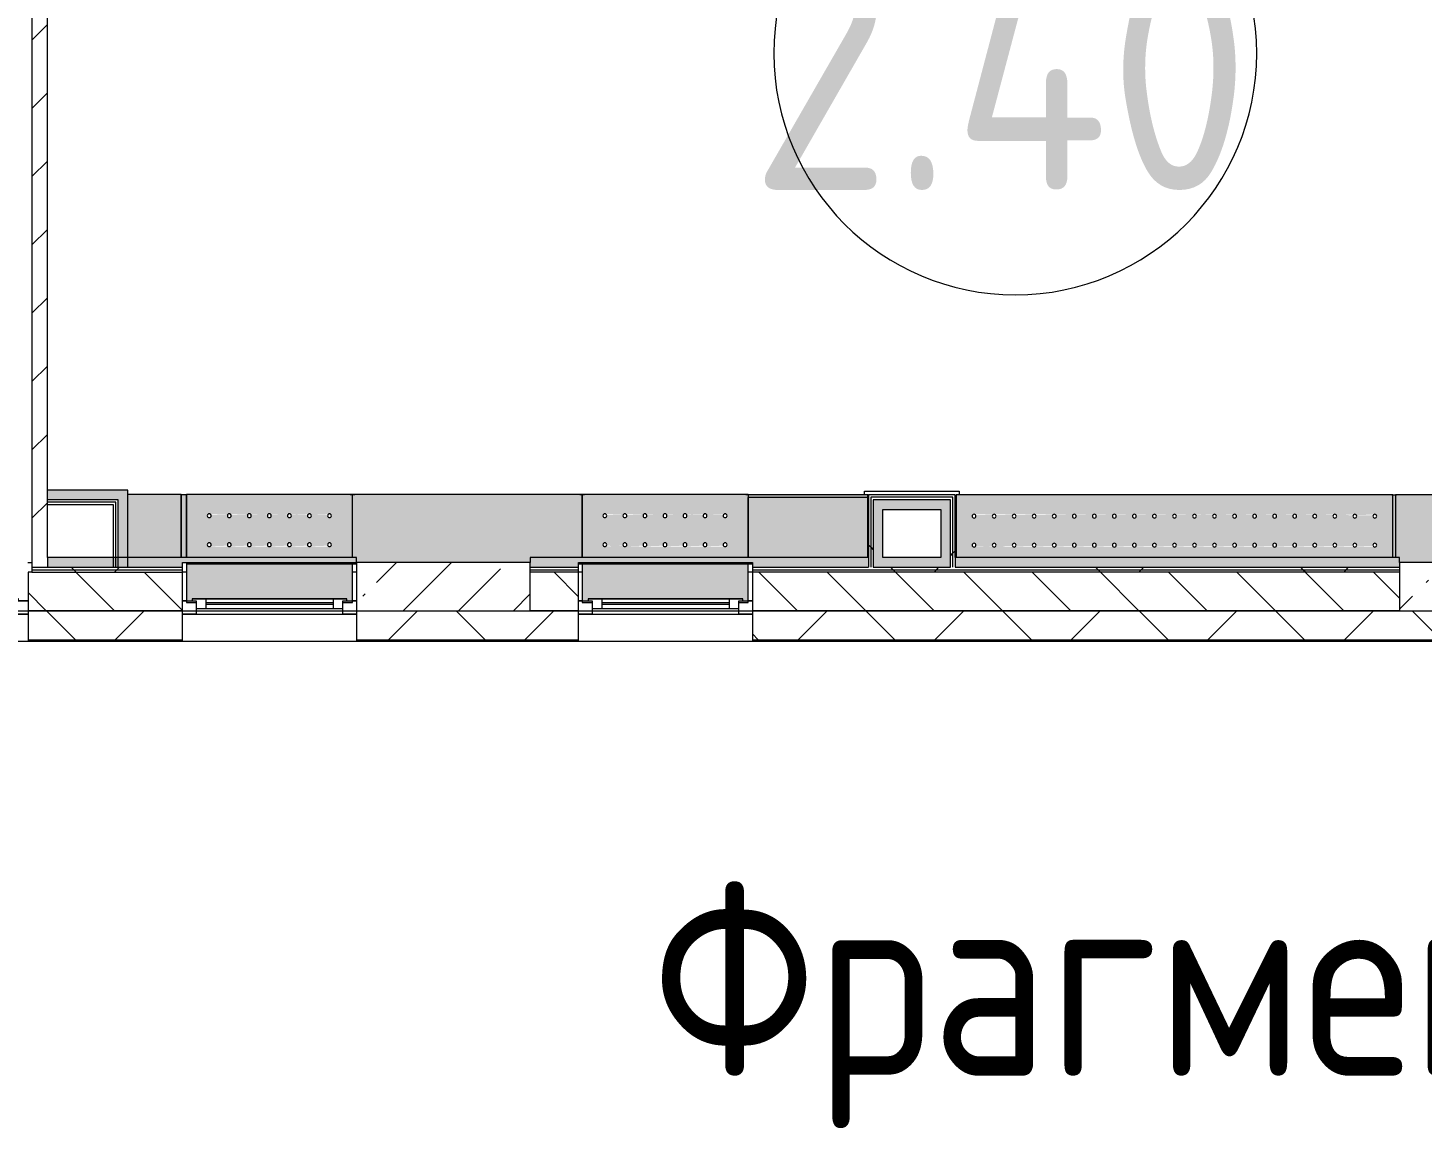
# Model space of a CAD drawing. Header units: millimetres. Extents: x 39815 to 261742, y -8553 to 29000.
# Drawn here: x 226661 to 233879, y -2778 to 2917 of the extents above; entities that cross this region are included whole.
import ezdxf

# ---------------------------------------------------------------- set-up
doc = ezdxf.new("R2010")
doc.units = ezdxf.units.MM
for name, color, linetype, lineweight in [('A-AREA-IDEN', 7, 'Continuous', 9), ('A-GLAZ-2', 7, 'Continuous', 5), ('A-WALL-2', 7, 'Continuous', 9), ('A-WALL-4', 7, 'Continuous', 5), ('I-WALL-3', 7, 'Continuous', 5), ('S-COLS', 7, 'Continuous', 5), ('Знаки', 7, 'Continuous', 5)]:
    doc.layers.add(name, color=color, linetype=linetype, lineweight=lineweight)
for name, color, linetype, lineweight, true_color in [('A-FLOR-1', 7, 'Continuous', 5, 0xaaaaaa), ('G-ANNO-TEXT-1', 7, 'Continuous', 9, 0x3c3c3c), ('I-WALL-1', 7, 'Continuous', 5, 0xe7e7e7), ('I-WALL-2', 7, 'Continuous', 9, 0xe7e7e7), ('Знаки-2', 7, 'Continuous', 5, 0xd7cfbf)]:
    doc.layers.add(name, color=color, linetype=linetype, lineweight=lineweight, true_color=true_color)
doc.styles.add('GOST Common_3', font='GOST_Common.ttf', dxfattribs={"width": 0.9, "height": 1250})
doc.styles.add('GOST Common_4', font='GOST_Common.ttf', dxfattribs={"width": 0.9, "height": 1000})
pattern_1 = [(45, (134731.94, 0), (-530.33, 530.33), []), (135, (134731.94, 0), (-530.33, -530.33), [])]

# ---------------------------------------------------------------- blocks, each defined once
blk = doc.blocks.new('120_Окно_СКБ_1Ст - 120_Окно_СКБ_1Ст 900х2500_h_ с форточкой-V159-Общий план 2 этажа с размещением фрагментов 2_8-2_11')
at = {"layer": 'A-GLAZ-2'}
for p, q in [((-450, -127), (-450, -57)), ((-450, -57), (-380, -57)), ((450, -57), (-450, -57)), ((-380, -57), (-380, -127)), ((380, -127), (380, -57)), ((380, -57), (450, -57)), ((450, -57), (450, -127)), ((-380, -127), (-450, -127)), ((-450, -127), (-400, -127)), ((-380, -127), (-400, -127)), ((-400, -127), (-400, -137)), ((-400, -137), (400, -137)), ((400, -137), (-400, -137)), ((380, -87), (-380, -87)), ((-380, -87), (-380, -127)), ((-330, -137), (-330, -87)), ((-330, -107), (330, -107)), ((330, -117), (-330, -117)), ((330, -137), (330, -87)), ((380, -127), (380, -87)), ((450, -127), (380, -127)), ((400, -127), (380, -127)), ((400, -127), (450, -127)), ((400, -137), (400, -127))]:
    blk.add_line(p, q, dxfattribs=at)
blk = doc.blocks.new('120_Окно_СКБ_1Ст - 120_Окно_СКБ_1Ст 900х2500_h_ с форточкой-V161-Общий план 2 этажа с размещением фрагментов 2_8-2_11')
at = {"layer": 'A-GLAZ-2'}
for p, q in [((-450, -127), (-450, -57)), ((-450, -57), (-380, -57)), ((450, -57), (-450, -57)), ((-380, -57), (-380, -127)), ((380, -127), (380, -57)), ((380, -57), (450, -57)), ((450, -57), (450, -127)), ((-380, -127), (-450, -127)), ((-450, -127), (-429.9, -127)), ((-380, -127), (-400, -127)), ((-400, -127), (-400, -137)), ((-400, -137), (400, -137)), ((400, -137), (-400, -137)), ((380, -87), (-380, -87)), ((-380, -87), (-380, -127)), ((-330, -137), (-330, -87)), ((-330, -107), (330, -107)), ((330, -117), (-330, -117)), ((330, -137), (330, -87)), ((380, -127), (380, -87)), ((450, -127), (380, -127)), ((400, -127), (380, -127)), ((400, -137), (400, -127)), ((430.1, -127), (450, -127))]:
    blk.add_line(p, q, dxfattribs=at)
blk = doc.blocks.new('BSC_Колонна _Прямоугольная - 250х900-23282983-Общий план 2 этажа с размещением фрагментов 2_8-2_11')
at = {"layer": 'S-COLS'}
h = blk.add_hatch(dxfattribs=at)
h.set_pattern_fill('FP_103', color=256, style=0, pattern_type=2)
h.set_pattern_definition([(45, (-99480, -25), (-285.1231, 285.1231), []), (45, (-99194.88, -25), (-285.1231, 285.1231), [504.031, -100.806, 16.764, -84.042])])
h.paths.add_polyline_path([(450, -125), (450, 125), (-450, 125), (-450, -125), (375, -125)])
for p, q in [((450, 125), (-450, 125)), ((-450, 125), (-450, -125)), ((450, -125), (450, 125)), ((-450, -125), (450, -125))]:
    blk.add_line(p, q, dxfattribs=at)
blk = doc.blocks.new('120_Окно_СКБ_1Ст - 120_Окно_СКБ_1Ст 900х2500_h_ с форточкой-V165-Общий план 2 этажа с размещением фрагментов 2_8-2_11')
at = {"layer": 'A-GLAZ-2'}
for p, q in [((-450, -127), (-450, -57)), ((-450, -57), (-380, -57)), ((450, -57), (-450, -57)), ((-380, -57), (-380, -127)), ((380, -127), (380, -57)), ((380, -57), (450, -57)), ((450, -57), (450, -127)), ((-380, -127), (-450, -127)), ((-450, -127), (-428.1, -127)), ((-380, -127), (-400, -127)), ((-400, -127), (-400, -137)), ((-400, -137), (400, -137)), ((400, -137), (-400, -137)), ((380, -87), (-380, -87)), ((-380, -87), (-380, -127)), ((-330, -137), (-330, -87)), ((-330, -107), (330, -107)), ((330, -117), (-330, -117)), ((330, -137), (330, -87)), ((380, -127), (380, -87)), ((450, -127), (380, -127)), ((400, -127), (380, -127)), ((400, -137), (400, -127)), ((431.9, -127), (450, -127))]:
    blk.add_line(p, q, dxfattribs=at)
blk = doc.blocks.new('BSC_Колонна _Прямоугольная - 250х900-V167-Общий план 2 этажа с размещением фрагментов 2_8-2_11')
at = {"layer": 'S-COLS'}
h = blk.add_hatch(dxfattribs=at)
h.set_pattern_fill('FP_104', color=256, style=0, pattern_type=2)
h.set_pattern_definition([(45, (-94080, -25), (-285.1231, 285.1231), []), (45, (-93794.88, -25), (-285.1231, 285.1231), [504.031, -100.806, 16.764, -84.042])])
h.paths.add_polyline_path([(450, -125), (450, 125), (-450, 125), (-450, -125), (232.9, -125)])
for p, q in [((450, 125), (-450, 125)), ((-450, 125), (-450, -125)), ((450, -125), (450, 125)), ((-450, -125), (450, -125))]:
    blk.add_line(p, q, dxfattribs=at)
blk = doc.blocks.new('Зашивка без перфорации М3_2_1 - М3_2_1-31134930-Общий план 2 этажа с размещением фрагментов 2_8-2_11')
at = {"layer": 'Знаки-2'}
blk.add_hatch(color=256, dxfattribs=at).paths.add_polyline_path([(-430, 147.4), (-430, -179.9), (-153.6, -179.9), (-153.6, 147.4), (-357.9, 147.4)])
at = {"layer": 'Знаки'}
for p, q in [((-430, 147.4), (-430, -179.9)), ((-430, -179.9), (-153.6, -179.9))]:
    blk.add_line(p, q, dxfattribs=at)
blk = doc.blocks.new('Зашивка радиатора_ с перфорацией М1_1 - Зашивка радиатора_ с перфорацией М1_1-V296-Общий план 2 этажа с размещением фрагментов 2_8-2_11')
at = {"layer": 'Знаки-2'}
blk.add_hatch(color=256, dxfattribs=at).paths.add_polyline_path([(430, 380), (378.1, 380), (378.1, 370.4), (398.1, 370.4), (398.1, 360.4), (-401.9, 360.4), (-401.9, 370.4), (-381.9, 370.4), (-381.9, 380), (-430, 380), (-430, 180), (430, 180), (430, 370.4)])
h = blk.add_hatch(color=256, dxfattribs=at)
h.paths.add_polyline_path([(-430, 180), (-426.5, 172.4), (430.2, 172.4), (430.2, 180), (-193.2, 180)])
h.paths.add_polyline_path([(311.7, 147.4), (-430, 147.4), (-430, -179.9), (430.2, -179.9), (430.2, 147.4), (349.5, 147.4)])
h.paths.add_polyline_path([(104.7, 90.4), (320.9, 85.4), (320.9, 75.4), (312.2, 70.4), (303.6, 75.4), (303.6, 85.4), (307.2, 89), (217.2, 85.4), (217.2, 75.4), (208.5, 70.4), (199.8, 75.4), (199.8, 85.4), (203.5, 89), (113.4, 85.4), (113.4, 75.4), (104.7, 70.4), (96.1, 75.4), (96.1, 85.4), (99.7, 89), (9.7, 85.4), (9.7, 75.4), (1, 70.4), (-7.7, 75.4), (-7.7, 85.4), (-4, 89), (-94.1, 85.4), (-94.1, 75.4), (-102.8, 70.4), (-111.4, 75.4), (-111.4, 85.4), (-107.8, 89), (-197.8, 85.4), (-197.8, 75.4), (-206.5, 70.4), (-215.2, 75.4), (-215.2, 85.4), (-211.5, 89), (-301.6, 85.4), (-301.6, 75.4), (-310.3, 70.4), (-318.9, 75.4), (-318.9, 85.4), (-310.3, 90.4), (-307.7, 90), (83.9, 90.4)])
h.paths.add_polyline_path([(-310.3, -59.6), (-301.6, -64.6), (-301.6, -74.6), (-305.3, -78.3), (-215.2, -74.6), (-215.2, -64.6), (-206.5, -59.6), (-197.8, -64.6), (-197.8, -74.6), (-201.5, -78.3), (-111.4, -74.6), (-111.4, -64.6), (-102.8, -59.6), (-94.1, -64.6), (-94.1, -74.6), (-97.8, -78.3), (-7.7, -74.6), (-7.7, -64.6), (1, -59.6), (9.7, -64.6), (9.7, -74.6), (6, -78.3), (96.1, -74.6), (96.1, -64.6), (104.7, -59.6), (113.4, -64.6), (113.4, -74.6), (109.7, -78.3), (199.8, -74.6), (199.8, -64.6), (208.5, -59.6), (217.2, -64.6), (217.2, -74.6), (213.5, -78.3), (303.6, -74.6), (303.6, -64.6), (312.2, -59.6), (320.9, -64.6), (320.9, -74.6), (312.2, -79.6), (309.7, -79.3), (-318.9, -74.6), (-318.9, -64.6), (-312.8, -60)])
at = {"layer": 'Знаки'}
for p, q in [((-381.9, 380), (-430, 380)), ((-430, 380), (-430, 180)), ((430, 380), (378.1, 380)), ((430, 180), (430, 380)), ((-430, 180), (430, 180)), ((430.2, 180), (-430, 180)), ((-430, 180), (-430, 171.9)), ((-430, 147.4), (-430, -163.9)), ((430.2, 172.4), (430.2, 180)), ((430.2, -179.9), (430.2, 147.4)), ((-430, -179.9), (430.2, -179.9))]:
    blk.add_line(p, q, dxfattribs=at)
for centre, start, end in [((-310.3, 80.4), 180, 0), ((-310.3, 80.4), 0, 180), ((-206.5, 80.4), 0, 180), ((-206.5, 80.4), 180, 360), ((-102.8, 80.4), 0, 180), ((-102.8, 80.4), 180, 0), ((1, 80.4), 0, 180), ((1, 80.4), 180, 0), ((104.7, 80.4), 0, 180), ((104.7, 80.4), 180, 360), ((208.5, 80.4), 0, 180), ((208.5, 80.4), 180, 0), ((312.2, 80.4), 0, 180), ((312.2, 80.4), 180, 0), ((-310.3, -69.6), 0, 180), ((-310.3, -69.6), 180, 0), ((-206.5, -69.6), 0, 180), ((-206.5, -69.6), 180, 0), ((-102.8, -69.6), 0, 180), ((-102.8, -69.6), 180, 0), ((1, -69.6), 0, 180), ((1, -69.6), 180, 0), ((104.7, -69.6), 0, 180), ((104.7, -69.6), 180, 0), ((208.5, -69.6), 0, 180), ((208.5, -69.6), 180, 0), ((312.2, -69.6), 0, 180), ((312.2, -69.6), 180, 0)]:
    blk.add_arc(centre, 10, start, end, dxfattribs=at)
blk = doc.blocks.new('Зашивка без перфорации М3_2_1 - М3_2_2-31135864-Общий план 2 этажа с размещением фрагментов 2_8-2_11')
at = {"layer": 'Знаки-2'}
h = blk.add_hatch(color=256, dxfattribs=at)
h.paths.add_polyline_path([(-430, 180), (-430, 172.4), (-411.9, 172.4), (-411.9, 180)])
h.paths.add_polyline_path([(738.1, 172.4), (-161.9, 172.4), (-161.9, 147.4), (-430, 147.4), (-430, -179.9), (760.2, -179.9), (760.2, 147.4), (738.1, 147.4), (738.1, 166.5)])
h.paths.add_polyline_path([(760.2, 180), (738.1, 180), (738.1, 172.4), (760.2, 172.4)])
at = {"layer": 'Знаки'}
for p, q in [((-411.9, 180), (-430, 180)), ((-430, 180), (-430, 172.4)), ((-430, 147.4), (-430, -179.9)), ((760.2, 180), (738.1, 180)), ((760.2, 172.4), (760.2, 180)), ((760.2, -179.9), (760.2, 148)), ((-430, -179.9), (760.2, -179.9))]:
    blk.add_line(p, q, dxfattribs=at)
blk = doc.blocks.new('Зашивка радиатора_ с перфорацией М1_1 - Зашивка радиатора_ с перфорацией М1_1-V297-Общий план 2 этажа с размещением фрагментов 2_8-2_11')
at = {"layer": 'Знаки-2'}
blk.add_hatch(color=256, dxfattribs=at).paths.add_polyline_path([(-430, 380), (-430, 180), (430, 180), (430, 380), (379.9, 380), (379.9, 370.4), (399.9, 370.4), (399.9, 360.4), (-400.1, 360.4), (-400.1, 370.4), (-380.1, 370.4), (-380.1, 380), (-400.1, 380)])
h = blk.add_hatch(color=256, dxfattribs=at)
h.paths.add_polyline_path([(-430, 180), (-426.5, 172.4), (430.2, 172.4), (430.2, 180), (-24.5, 180)])
h.paths.add_polyline_path([(415.7, 147.4), (-430, 147.4), (-430, -179.9), (430.2, -179.9), (430.2, 147.4), (415.9, 147.4)])
h.paths.add_polyline_path([(312.2, 90.4), (320.9, 85.4), (320.9, 75.4), (312.2, 70.4), (303.6, 75.4), (303.6, 85.4), (307.2, 89), (217.2, 85.4), (217.2, 75.4), (208.5, 70.4), (199.8, 75.4), (199.8, 85.4), (203.5, 89), (113.4, 85.4), (113.4, 75.4), (104.7, 70.4), (96.1, 75.4), (96.1, 85.4), (99.7, 89), (9.7, 85.4), (9.7, 75.4), (1, 70.4), (-7.7, 75.4), (-7.7, 85.4), (-4, 89), (-94.1, 85.4), (-94.1, 75.4), (-102.8, 70.4), (-111.4, 75.4), (-111.4, 85.4), (-107.8, 89), (-197.8, 85.4), (-197.8, 75.4), (-206.5, 70.4), (-215.2, 75.4), (-215.2, 85.4), (-211.5, 89), (-301.6, 85.4), (-301.6, 75.4), (-310.3, 70.4), (-318.9, 75.4), (-318.9, 85.4), (-310.3, 90.4), (-307.7, 90), (309.7, 90)])
h.paths.add_polyline_path([(208.5, -59.6), (217.2, -64.6), (217.2, -74.6), (213.5, -78.3), (303.6, -74.6), (303.6, -64.6), (312.2, -59.6), (320.9, -64.6), (320.9, -74.6), (312.2, -79.6), (309.7, -79.3), (-318.9, -74.6), (-318.9, -64.6), (-310.3, -59.6), (-301.6, -64.6), (-301.6, -74.6), (-305.3, -78.3), (-215.2, -74.6), (-215.2, -64.6), (-206.5, -59.6), (-197.8, -64.6), (-197.8, -74.6), (-201.5, -78.3), (-111.4, -74.6), (-111.4, -64.6), (-102.8, -59.6), (-94.1, -64.6), (-94.1, -74.6), (-97.8, -78.3), (-7.7, -74.6), (-7.7, -64.6), (1, -59.6), (9.7, -64.6), (9.7, -74.6), (6, -78.3), (96.1, -74.6), (96.1, -64.6), (104.7, -59.6), (113.4, -64.6), (113.4, -74.6), (109.7, -78.3), (199.8, -74.6), (199.8, -64.6), (205.9, -60)])
at = {"layer": 'Знаки'}
for p, q in [((-380.1, 380), (-430, 380)), ((-430, 380), (-430, 180)), ((430, 380), (379.9, 380)), ((430, 180), (430, 380)), ((-430, 180), (430, 180)), ((430.2, 180), (-430, 180)), ((-430, 180), (-430, 172.4)), ((-430, 147.9), (-430, -179.9)), ((430.2, 171.8), (430.2, 180)), ((430.2, -179.9), (430.2, 147.4)), ((-430, -179.9), (430.2, -179.9))]:
    blk.add_line(p, q, dxfattribs=at)
for centre, start, end in [((-310.3, 80.4), 180, 0), ((-310.3, 80.4), 0, 180), ((-206.5, 80.4), 0, 180), ((-206.5, 80.4), 180, 360), ((-102.8, 80.4), 0, 180), ((-102.8, 80.4), 180, 0), ((1, 80.4), 0, 180), ((1, 80.4), 180, 0), ((104.7, 80.4), 0, 180), ((104.7, 80.4), 180, 360), ((208.5, 80.4), 0, 180), ((208.5, 80.4), 180, 0), ((312.2, 80.4), 0, 180), ((312.2, 80.4), 180, 0), ((-310.3, -69.6), 0, 180), ((-310.3, -69.6), 180, 0), ((-206.5, -69.6), 0, 180), ((-206.5, -69.6), 180, 0), ((-102.8, -69.6), 0, 180), ((-102.8, -69.6), 180, 0), ((1, -69.6), 0, 180), ((1, -69.6), 180, 0), ((104.7, -69.6), 0, 180), ((104.7, -69.6), 180, 0), ((208.5, -69.6), 0, 180), ((208.5, -69.6), 180, 0), ((312.2, -69.6), 0, 180), ((312.2, -69.6), 180, 0)]:
    blk.add_arc(centre, 10, start, end, dxfattribs=at)
blk = doc.blocks.new('Зашивка радиатора_ с перфорацией М7_1 - Зашивка радиатора_ с перфорацией М7_1-V306-Общий план 2 этажа с размещением фрагментов 2_8-2_11')
at = {"layer": 'Знаки-2'}
h = blk.add_hatch(color=256, dxfattribs=at)
h.paths.add_polyline_path([(1890, 145), (-370, 145), (-370, -179.9), (1890, -179.9)])
h.paths.add_polyline_path([(1590, 90.4), (1592.6, 90), (1806.2, 85.4), (1806.2, 75.4), (1797.5, 70.4), (1788.8, 75.4), (1788.8, 85.4), (1792.5, 89), (1702.4, 85.4), (1702.4, 75.4), (1693.7, 70.4), (1685.1, 75.4), (1685.1, 85.4), (1688.7, 89), (1598.7, 85.4), (1598.7, 75.4), (1590, 70.4), (1581.3, 75.4), (1581.3, 85.4), (1585, 89), (1494.9, 85.4), (1494.9, 75.4), (1486.2, 70.4), (1477.6, 75.4), (1477.6, 85.4), (1481.2, 89), (1391.2, 85.4), (1391.2, 75.4), (1382.5, 70.4), (1373.8, 75.4), (1373.8, 85.4), (1377.5, 89), (1287.4, 85.4), (1287.4, 75.4), (1278.7, 70.4), (1270.1, 75.4), (1270.1, 85.4), (1273.7, 89), (1183.7, 85.4), (1183.7, 75.4), (1175, 70.4), (1166.3, 75.4), (1166.3, 85.4), (1170, 89), (1079.9, 85.4), (1079.9, 75.4), (1071.2, 70.4), (1062.6, 75.4), (1062.6, 85.4), (1066.2, 89), (976.2, 85.4), (976.2, 75.4), (967.5, 70.4), (958.8, 75.4), (958.8, 85.4), (962.5, 89), (872.4, 85.4), (872.4, 75.4), (863.7, 70.4), (855.1, 75.4), (855.1, 85.4), (858.7, 89), (768.7, 85.4), (768.7, 75.4), (760, 70.4), (751.3, 75.4), (751.3, 85.4), (755, 89), (664.9, 85.4), (664.9, 75.4), (656.2, 70.4), (647.6, 75.4), (647.6, 85.4), (651.2, 89), (561.2, 85.4), (561.2, 75.4), (552.5, 70.4), (543.8, 75.4), (543.8, 85.4), (547.5, 89), (457.4, 85.4), (457.4, 75.4), (448.7, 70.4), (440.1, 75.4), (440.1, 85.4), (443.7, 89), (353.7, 85.4), (353.7, 75.4), (345, 70.4), (336.3, 75.4), (336.3, 85.4), (340, 89), (249.9, 85.4), (249.9, 75.4), (241.2, 70.4), (232.6, 75.4), (232.6, 85.4), (236.2, 89), (146.2, 85.4), (146.2, 75.4), (137.5, 70.4), (128.8, 75.4), (128.8, 85.4), (132.5, 89), (42.4, 85.4), (42.4, 75.4), (33.7, 70.4), (25.1, 75.4), (25.1, 85.4), (28.7, 89), (-61.3, 85.4), (-61.3, 75.4), (-70, 70.4), (-78.7, 75.4), (-78.7, 85.4), (-75, 89), (-165.1, 85.4), (-165.1, 75.4), (-173.8, 70.4), (-182.4, 75.4), (-182.4, 85.4), (-178.8, 89), (-268.8, 85.4), (-268.8, 75.4), (-277.5, 70.4), (-286.2, 75.4), (-286.2, 85.4), (-277.5, 90.4), (-274.9, 90), (1540.8, 90.4)])
h.paths.add_polyline_path([(656.2, -59.6), (664.9, -64.6), (664.9, -74.6), (661.2, -78.3), (751.3, -74.6), (751.3, -64.6), (760, -59.6), (768.7, -64.6), (768.7, -74.6), (765, -78.3), (855.1, -74.6), (855.1, -64.6), (863.7, -59.6), (872.4, -64.6), (872.4, -74.6), (868.7, -78.3), (958.8, -74.6), (958.8, -64.6), (967.5, -59.6), (976.2, -64.6), (976.2, -74.6), (972.5, -78.3), (1062.6, -74.6), (1062.6, -64.6), (1071.2, -59.6), (1079.9, -64.6), (1079.9, -74.6), (1076.2, -78.3), (1166.3, -74.6), (1166.3, -64.6), (1175, -59.6), (1183.7, -64.6), (1183.7, -74.6), (1180, -78.3), (1270.1, -74.6), (1270.1, -64.6), (1278.7, -59.6), (1287.4, -64.6), (1287.4, -74.6), (1283.7, -78.3), (1373.8, -74.6), (1373.8, -64.6), (1382.5, -59.6), (1391.2, -64.6), (1391.2, -74.6), (1387.5, -78.3), (1477.6, -74.6), (1477.6, -64.6), (1486.2, -59.6), (1494.9, -64.6), (1494.9, -74.6), (1491.2, -78.3), (1581.3, -74.6), (1581.3, -64.6), (1590, -59.6), (1598.7, -64.6), (1598.7, -74.6), (1595, -78.3), (1685.1, -74.6), (1685.1, -64.6), (1693.7, -59.6), (1702.4, -64.6), (1702.4, -74.6), (1698.7, -78.3), (1788.8, -74.6), (1788.8, -64.6), (1797.5, -59.6), (1806.2, -64.6), (1806.2, -74.6), (1797.5, -79.6), (1794.9, -79.3), (-286.2, -74.6), (-286.2, -64.6), (-277.5, -59.6), (-268.8, -64.6), (-268.8, -74.6), (-272.5, -78.3), (-182.4, -74.6), (-182.4, -64.6), (-173.8, -59.6), (-165.1, -64.6), (-165.1, -74.6), (-168.8, -78.3), (-78.7, -74.6), (-78.7, -64.6), (-70, -59.6), (-61.3, -64.6), (-61.3, -74.6), (-65, -78.3), (25.1, -74.6), (25.1, -64.6), (33.7, -59.6), (42.4, -64.6), (42.4, -74.6), (38.7, -78.3), (128.8, -74.6), (128.8, -64.6), (137.5, -59.6), (146.2, -64.6), (146.2, -74.6), (142.5, -78.3), (232.6, -74.6), (232.6, -64.6), (241.2, -59.6), (249.9, -64.6), (249.9, -74.6), (246.2, -78.3), (336.3, -74.6), (336.3, -64.6), (345, -59.6), (353.7, -64.6), (353.7, -74.6), (350, -78.3), (440.1, -74.6), (440.1, -64.6), (448.7, -59.6), (457.4, -64.6), (457.4, -74.6), (453.7, -78.3), (543.8, -74.6), (543.8, -64.6), (552.5, -59.6), (561.2, -64.6), (561.2, -74.6), (557.5, -78.3), (647.6, -74.6), (647.6, -64.6), (653.7, -60)])
at = {"layer": 'Знаки'}
for p, q in [((-370, 145), (-370, -179.9)), ((1890, -179.9), (1890, 145.1)), ((-370, -179.9), (1890, -179.9))]:
    blk.add_line(p, q, dxfattribs=at)
for centre, start, end in [((-277.5, 80.4), 0, 180), ((-277.5, 80.4), 180, 360), ((-173.8, 80.4), 0, 180), ((-173.8, 80.4), 180, 0), ((-70, 80.4), 0, 180), ((-70, 80.4), 180, 0), ((33.7, 80.4), 0, 180), ((33.7, 80.4), 180, 360), ((137.5, 80.4), 0, 180), ((137.5, 80.4), 180, 0), ((241.2, 80.4), 0, 180), ((241.2, 80.4), 180, 0), ((345, 80.4), 0, 180), ((345, 80.4), 180, 0), ((448.7, 80.4), 0, 180), ((448.7, 80.4), 180, 0), ((552.5, 80.4), 0, 180), ((552.5, 80.4), 180, 360), ((656.2, 80.4), 0, 180), ((656.2, 80.4), 180, 0), ((760, 80.4), 0, 180), ((760, 80.4), 180, 0), ((863.7, 80.4), 0, 180), ((863.7, 80.4), 180, 0), ((967.5, 80.4), 0, 180), ((967.5, 80.4), 180, 0), ((1071.2, 80.4), 0, 180), ((1071.2, 80.4), 180, 0), ((1175, 80.4), 0, 180), ((1175, 80.4), 180, 0), ((1278.7, 80.4), 0, 180), ((1278.7, 80.4), 180, 0), ((1382.5, 80.4), 0, 180), ((1382.5, 80.4), 180, 0), ((1486.2, 80.4), 0, 180), ((1486.2, 80.4), 180, 360), ((1590, 80.4), 0, 180), ((1590, 80.4), 180, 0), ((1693.7, 80.4), 0, 180), ((1693.7, 80.4), 180, 360), ((1797.5, 80.4), 0, 180), ((1797.5, 80.4), 180, 0), ((-277.5, -69.6), 0, 180), ((-277.5, -69.6), 180, 0), ((-173.8, -69.6), 0, 180), ((-173.8, -69.6), 180, 0), ((-70, -69.6), 0, 180), ((-70, -69.6), 180, 0), ((33.7, -69.6), 0, 180), ((33.7, -69.6), 180, 0), ((137.5, -69.6), 0, 180), ((137.5, -69.6), 180, 0), ((241.2, -69.6), 0, 180), ((241.2, -69.6), 180, 0), ((345, -69.6), 0, 180), ((345, -69.6), 180, 0), ((448.7, -69.6), 0, 180), ((448.7, -69.6), 180, 0), ((552.5, -69.6), 0, 180), ((552.5, -69.6), 180, 0), ((656.2, -69.6), 0, 180), ((656.2, -69.6), 180, 0), ((760, -69.6), 0, 180), ((760, -69.6), 180, 0), ((863.7, -69.6), 0, 180), ((863.7, -69.6), 180, 0), ((967.5, -69.6), 0, 180), ((967.5, -69.6), 180, 0), ((1071.2, -69.6), 0, 180), ((1071.2, -69.6), 180, 0), ((1175, -69.6), 0, 180), ((1175, -69.6), 180, 0), ((1278.7, -69.6), 0, 180), ((1278.7, -69.6), 180, 0), ((1382.5, -69.6), 0, 180), ((1382.5, -69.6), 180, 0), ((1486.2, -69.6), 0, 180), ((1486.2, -69.6), 180, 0), ((1590, -69.6), 0, 180), ((1590, -69.6), 180, 0), ((1693.7, -69.6), 0, 180), ((1693.7, -69.6), 180, 0), ((1797.5, -69.6), 0, 180), ((1797.5, -69.6), 180, 0)]:
    blk.add_arc(centre, 10, start, end, dxfattribs=at)
blk = doc.blocks.new('Зашивка без перфорации М3_2_1 - М3_2_3-V307-Общий план 2 этажа с размещением фрагментов 2_8-2_11')
at = {"layer": 'Знаки-2'}
blk.add_hatch(color=256, dxfattribs=at).paths.add_polyline_path([(-410, 180), (-430, 180), (-430, -179.9), (510.2, -179.9), (510.2, 145), (490, 145), (490, 170), (-410, 170)])
at = {"layer": 'Знаки'}
for p, q in [((-410, 180), (-430, 180)), ((-430, 180), (-430, -179.9)), ((510.2, -179.9), (510.2, 145)), ((-430, -179.9), (510.2, -179.9))]:
    blk.add_line(p, q, dxfattribs=at)
blk = doc.blocks.new('Зашивка без перфорации М3_2_1 - М3_2_8-V308-Общий план 2 этажа с размещением фрагментов 2_8-2_11')
at = {"layer": 'Знаки-2'}
h = blk.add_hatch(color=256, dxfattribs=at)
h.paths.add_polyline_path([(190.2, 180), (168.1, 180), (168.1, 172.3), (190.2, 172.3)])
h.paths.add_polyline_path([(-430, 147.3), (-430, -163.9), (190, -163.9), (190, 147.3), (-127.4, 147.3)])
blk.add_hatch(color=256, dxfattribs=at).paths.add_polyline_path([(-430, -163.9), (-430, -179.9), (190, -179.9), (190, -163.9), (-127.4, -163.9)])
at = {"layer": 'Знаки'}
for p, q in [((-430, 147.4), (-430, -163.9)), ((190.2, 180), (168.1, 180)), ((190.2, 171.8), (190.2, 180)), ((190.2, -179.9), (190.2, 147.3)), ((-430, -163.9), (190, -163.9)), ((-430, -163.9), (-430, -179.9)), ((190, -179.9), (-430, -179.9)), ((190, -179.9), (190, -163.9))]:
    blk.add_line(p, q, dxfattribs=at)
blk = doc.blocks.new('Зашивка_ опоясывающая панель - Зашивка_ опоясывающая панель Т2_1-31135794-Общий план 2 этажа с размещением фрагментов 2_8-2_11')
at = {"layer": 'Знаки-2'}
blk.add_hatch(color=256, dxfattribs=at).paths.add_polyline_path([(-406, -147.4), (-406, 180), (-430, 180), (-430, -147.4)])
at = {"layer": 'Знаки'}
for p, q in [((-430, -147.4), (-430, 180)), ((-430, 180), (-406, 180)), ((-406, 180), (-406, -147.4))]:
    blk.add_line(p, q, dxfattribs=at)
blk = doc.blocks.new('Зашивка_ опоясывающая панель - Зашивка_ опоясывающая панель Т2_1-V314-Общий план 2 этажа с размещением фрагментов 2_8-2_11')
at = {"layer": 'Знаки-2'}
blk.add_hatch(color=256, dxfattribs=at).paths.add_polyline_path([(-406, 179.9), (-406, 180), (-418, 179.9)])
at = {"layer": 'Знаки'}
blk.add_line((-430, 180), (-406, 180), dxfattribs=at)
blk = doc.blocks.new('Зашивка_ опоясывающая панель - Зашивка_ опоясывающая панель Т2_1-V315-Общий план 2 этажа с размещением фрагментов 2_8-2_11')
at = {"layer": 'Знаки'}
blk.add_line((-430, 180), (-406, 180), dxfattribs=at)
blk = doc.blocks.new('Зашивка_ опоясывающая панель - Зашивка_ опоясывающая панель Т2_1-V316-Общий план 2 этажа с размещением фрагментов 2_8-2_11')
at = {"layer": 'Знаки-2'}
blk.add_hatch(color=256, dxfattribs=at).paths.add_polyline_path([(-406, 179.9), (-406, 180), (-418, 179.9)])
at = {"layer": 'Знаки'}
blk.add_line((-430, 180), (-406, 180), dxfattribs=at)
blk = doc.blocks.new('Зашивка_ опоясывающая панель - Зашивка_ опоясывающая панель Т2_1-V317-Общий план 2 этажа с размещением фрагментов 2_8-2_11')
at = {"layer": 'Знаки-2'}
blk.add_hatch(color=256, dxfattribs=at).paths.add_polyline_path([(-410.3, -145), (-410.3, 180), (-425.3, 179.9), (-425.3, -145)])
at = {"layer": 'Знаки'}
blk.add_line((-430, 180), (-406, 180), dxfattribs=at)
blk = doc.blocks.new('Марка_Помещения - Номер-25198446-Общий план 2 этажа с размещением фрагментов 2_8-2_11')
at = {"layer": 'A-AREA-IDEN'}
for start, end in [(360, 180), (180, 360)]:
    blk.add_arc((0, 0), 2.5, start, end, dxfattribs=at)

msp = doc.modelspace()

# ---------------------------------------------------------------- hatches: boundary and pattern name
at = {"layer": 'A-WALL-4'}
h = msp.add_hatch(dxfattribs=at)
h.set_pattern_fill('FP_71', color=256, style=0, pattern_type=2)
h.set_pattern_definition([(135, (134731.94, 0), (-176.7767, -176.7767), [])])
h.paths.add_polyline_path([(257561.9, -100), (257561.9, 100), (256761.9, 100), (256761.9, -100), (257309.6, -100)])
h.paths.add_polyline_path([(244562.7, -100), (244961.9, -100), (244961.9, 100), (243661.9, 100), (243661.9, -100), (244008.5, -100)])
h.paths.add_polyline_path([(248161.9, -100), (248411.9, -100), (248411.9, 100), (248161.9, 100)])
h.paths.add_polyline_path([(253984.3, -100), (254061.9, -100), (254061.9, 100), (253561.9, 100), (253561.9, -100)])
h.paths.add_polyline_path([(249311.9, -100), (250361.9, -100), (250361.9, 100), (249311.9, 100)])
h.paths.add_polyline_path([(238511.9, -100), (239561.9, -100), (239561.9, 100), (238511.9, 100)])
h.paths.add_polyline_path([(233478.5, -100), (233761.9, -100), (233761.9, 100), (230411.9, 100), (230411.9, -100), (232924.3, -100)])
h.paths.add_polyline_path([(237361.9, -100), (237611.9, -100), (237611.9, 100), (237361.9, 100)])
h.paths.add_polyline_path([(235561.9, -100), (236461.9, -100), (236461.9, 100), (235561.9, 100)])
h.paths.add_polyline_path([(229511.9, -100), (229511.9, 100), (229261.9, 100), (229261.9, -100)])
h.paths.add_polyline_path([(227461.9, -100), (227461.9, 100), (226661.9, 100), (226661.9, -100), (227382.2, -100)])
h = msp.add_hatch(dxfattribs=at)
h.set_pattern_fill('FP_61', color=256, style=0, pattern_type=2)
h.set_pattern_definition([(45, (134731.94, 0), (-353.5534, 353.5534), []), (135, (134731.94, 0), (-353.5534, -353.5534), [])])
h.paths.add_polyline_path([(257561.9, -250), (257561.9, -100), (256761.9, -100), (256761.9, -250), (257309.6, -250)])
h.paths.add_polyline_path([(255092.7, -250), (255861.9, -250), (255861.9, -100), (254961.9, -100), (254961.9, -250)])
h.paths.add_polyline_path([(259526.4, -250), (259811.9, -250), (259811.9, -100), (258461.9, -100), (258461.9, -250), (258972.2, -250)])
h.paths.add_polyline_path([(247333.8, -250), (248411.9, -250), (248411.9, -100), (247261.9, -100), (247261.9, -250)])
h.paths.add_polyline_path([(244562.7, -250), (244961.9, -250), (244961.9, -100), (243661.9, -100), (243661.9, -250), (244008.5, -250)])
h.paths.add_polyline_path([(242761.9, -250), (242761.9, -100), (241861.9, -100), (241861.9, -250), (242345.9, -250)])
h.paths.add_polyline_path([(249311.9, -250), (250361.9, -250), (250361.9, -100), (249311.9, -100)])
h.paths.add_polyline_path([(254061.9, -250), (254061.9, -100), (252661.9, -100), (252661.9, -250), (253984.3, -250)])
h.paths.add_polyline_path([(230707.4, -250), (234661.9, -250), (234661.9, -100), (230411.9, -100), (230411.9, -250)])
h.paths.add_polyline_path([(238511.9, -250), (239561.9, -250), (239561.9, -100), (238511.9, -100)])
h.paths.add_polyline_path([(237358, -250), (237611.9, -250), (237611.9, -100), (235561.9, -100), (235561.9, -250), (236803.7, -250)])
h.paths.add_polyline_path([(229511.9, -250), (229511.9, -100), (228361.9, -100), (228361.9, -250), (229261.9, -250)])
h.paths.add_polyline_path([(224056.9, -250), (225761.9, -250), (225761.9, -100), (223941.9, -100), (223941.9, -250)])
h.paths.add_polyline_path([(227382.2, -250), (227461.9, -250), (227461.9, -100), (226661.9, -100), (226661.9, -250), (226827.9, -250)])
at = {"layer": 'I-WALL-1'}
for points in [[(231086.9, 175), (231086.9, 475), (231036.9, 475), (231036.9, 175)], [(231386.9, 425), (231436.9, 425), (231436.9, 475), (231086.9, 475), (231086.9, 425), (231261.6, 425)], [(231436.9, 175), (231436.9, 425), (231386.9, 425), (231386.9, 175)]]:
    msp.add_hatch(color=256, dxfattribs=at).paths.add_polyline_path(points)
at = {"layer": 'I-WALL-2'}
for points in [[(227127.9, 475), (227177.9, 475), (227177.9, 525), (226761.9, 525), (226761.9, 475), (226827.9, 475)], [(227177.9, 125), (227177.9, 475), (227127.9, 475), (227127.9, 125)], [(227461.9, 125), (227461.9, 150), (228361.9, 150), (228361.9, 175), (226761.9, 175), (226761.9, 125), (227382.2, 125)]]:
    msp.add_hatch(color=256, dxfattribs=at).paths.add_polyline_path(points)
h = msp.add_hatch(color=256, dxfattribs=at)
h.paths.add_polyline_path([(233478.5, 125), (233761.9, 125), (233761.9, 175), (231461.9, 175), (231461.9, 125), (232924.3, 125)])
h.paths.add_polyline_path([(229511.9, 125), (229511.9, 150), (230411.9, 150), (230411.9, 125), (231011.9, 125), (231011.9, 175), (229261.9, 175), (229261.9, 125)])
h.paths.add_polyline_path([(231261.6, 125), (231436.9, 125), (231436.9, 175), (231036.9, 175), (231036.9, 125)])
at = {"layer": 'I-WALL-3'}
h = msp.add_hatch(dxfattribs=at)
h.set_pattern_fill('FP_73', color=256, style=0, pattern_type=2)
h.set_pattern_definition([(45, (134731.94, 0), (-176.7767, 176.7767), [])])
h.paths.add_polyline_path([(226761.9, 125), (226761.9, 3755), (226681.9, 3755), (226681.9, 125)])
h.paths.add_polyline_path([(226761.9, 5155), (226761.9, 10400), (226681.9, 10400), (226681.9, 5155), (226731.9, 5155)])
h = msp.add_hatch(dxfattribs=at)
h.set_pattern_fill('FP_176', color=256, style=0, pattern_type=2)
h.set_pattern_definition(pattern_1)
h.paths.add_polyline_path([(231011.9, 125), (231024.4, 125), (231024.4, 500), (231011.9, 500), (231011.9, 155.9)])
h = msp.add_hatch(dxfattribs=at)
h.set_pattern_fill('FP_176', color=256, style=0, pattern_type=2)
h.set_pattern_definition(pattern_1)
h.paths.add_polyline_path([(231024.4, 125), (231036.9, 125), (231036.9, 487.5), (231024.4, 487.5), (231024.4, 155.9)])
h = msp.add_hatch(dxfattribs=at)
h.set_pattern_fill('FP_176', color=256, style=0, pattern_type=2)
h.set_pattern_definition(pattern_1)
h.paths.add_polyline_path([(231436.9, 125), (231449.4, 125), (231449.4, 475), (231436.9, 475), (231436.9, 155.9)])
h = msp.add_hatch(dxfattribs=at)
h.set_pattern_fill('FP_176', color=256, style=0, pattern_type=2)
h.set_pattern_definition(pattern_1)
h.paths.add_polyline_path([(231461.9, 125), (231461.9, 487.5), (231449.4, 487.5), (231449.4, 125)])
h = msp.add_hatch(dxfattribs=at)
h.set_pattern_fill('FP_176', color=256, style=0, pattern_type=2)
h.set_pattern_definition(pattern_1)
h.paths.add_polyline_path([(227461.9, 112.5), (227461.9, 125), (226681.9, 125), (226681.9, 112.5), (227382.2, 112.5)])
h = msp.add_hatch(dxfattribs=at)
h.set_pattern_fill('FP_176', color=256, style=0, pattern_type=2)
h.set_pattern_definition(pattern_1)
h.paths.add_polyline_path([(226681.9, 100), (227461.9, 100), (227461.9, 112.5), (226681.9, 112.5)])
h = msp.add_hatch(dxfattribs=at)
h.set_pattern_fill('FP_176', color=256, style=0, pattern_type=2)
h.set_pattern_definition(pattern_1)
h.paths.add_polyline_path([(229261.9, 112.5), (229511.9, 112.5), (229511.9, 125), (229261.9, 125)])
h.paths.add_polyline_path([(233761.9, 112.5), (233761.9, 125), (230411.9, 125), (230411.9, 112.5), (233478.5, 112.5)])
h = msp.add_hatch(dxfattribs=at)
h.set_pattern_fill('FP_176', color=256, style=0, pattern_type=2)
h.set_pattern_definition(pattern_1)
h.paths.add_polyline_path([(229261.9, 100), (229511.9, 100), (229511.9, 112.5), (229261.9, 112.5)])
h.paths.add_polyline_path([(230411.9, 100), (233761.9, 100), (233761.9, 112.5), (230411.9, 112.5)])

# ---------------------------------------------------------------- linework, layer by layer
at = {"layer": 'A-FLOR-1'}
for p, q in [((230991.9, 502.2), (230991.9, 520)), ((230991.9, 520), (231481.9, 520)), ((231481.9, 520), (231481.9, 499.9))]:
    msp.add_line(p, q, dxfattribs=at)
at = {"layer": 'A-WALL-2'}
for p, q in [((227127.9, 475), (226761.9, 475)), ((227115.4, 462.5), (226761.9, 462.5)), ((227115.4, 125), (227115.4, 462.5)), ((227127.9, 125), (227127.9, 475)), ((231024.4, 487.5), (231024.4, 125)), ((231449.4, 487.5), (231024.4, 487.5)), ((231036.9, 475), (231036.9, 125)), ((231436.9, 475), (231036.9, 475)), ((231436.9, 125), (231436.9, 475)), ((231449.4, 125), (231449.4, 487.5)), ((226761.9, 175), (226761.9, 125)), ((231011.9, 175), (231011.9, 125)), ((231461.9, 175), (231461.9, 125)), ((226681.9, 125), (227461.9, 125)), ((226681.9, 112.5), (227461.9, 112.5)), ((226681.9, 100), (227461.9, 100)), ((229261.9, 125), (229511.9, 125)), ((229261.9, 112.5), (229511.9, 112.5)), ((229511.9, 100), (229261.9, 100)), ((230411.9, 125), (231011.9, 125)), ((230411.9, 112.5), (233761.9, 112.5)), ((233761.9, 100), (230411.9, 100)), ((231036.9, 125), (231436.9, 125)), ((231461.9, 125), (233761.9, 125)), ((226661.9, -100), (227461.9, -100)), ((227461.9, -100), (226661.9, -100)), ((229261.9, -100), (229511.9, -100)), ((229511.9, -100), (229261.9, -100)), ((230411.9, -100), (233761.9, -100)), ((233761.9, -100), (230411.9, -100)), ((226661.9, -250), (227461.9, -250)), ((226661.9, -253), (227461.9, -253)), ((228361.9, -250), (229511.9, -250)), ((228361.9, -253), (229511.9, -253)), ((230411.9, -250), (234661.9, -250)), ((230411.9, -253), (234661.9, -253))]:
    msp.add_line(p, q, dxfattribs=at)
at = {"layer": 'A-WALL-4'}
for p, q in [((226681.9, 100), (226661.9, 100)), ((226661.9, 100), (226661.9, -258)), ((227461.9, -258), (227461.9, 100)), ((229511.9, -258), (229511.9, 100)), ((230411.9, 100), (230411.9, -258)), ((225781.9, -100), (226661.9, -100)), ((227461.9, -100), (228361.9, -100)), ((228361.9, -100), (228361.9, -258)), ((229511.9, -100), (230411.9, -100)), ((223933.9, -258), (227461.9, -258)), ((227461.9, -258), (241861.9, -258))]:
    msp.add_line(p, q, dxfattribs=at)
at = {"layer": 'I-WALL-3'}
for p, q in [((226681.9, 3700), (226681.9, 100)), ((226761.9, 175), (226761.9, 3700)), ((227177.9, 525), (226761.9, 525)), ((227177.9, 125), (227177.9, 525)), ((226761.9, 450), (227102.9, 450)), ((227102.9, 450), (227102.9, 125)), ((231011.9, 500), (231011.9, 175)), ((231461.9, 500), (231011.9, 500)), ((231461.9, 175), (231461.9, 500)), ((231086.9, 175), (231086.9, 425)), ((231086.9, 425), (231386.9, 425)), ((231386.9, 425), (231386.9, 175)), ((226660.9, 150), (226681.9, 150)), ((228361.9, 175), (226761.9, 175)), ((227461.9, 100), (227461.9, 150)), ((227461.9, 150), (228361.9, 150)), ((228361.9, 150), (228361.9, 175)), ((231011.9, 175), (229261.9, 175)), ((229261.9, 175), (229261.9, 150)), ((229511.9, 100), (229511.9, 150)), ((229511.9, 150), (230411.9, 150)), ((230411.9, 150), (230411.9, 100)), ((231386.9, 175), (231086.9, 175)), ((233761.9, 175), (231461.9, 175)), ((233761.9, 150), (233761.9, 175)), ((227481.9, 100), (227461.9, 100)), ((228361.9, 100), (228341.9, 100)), ((229530, 100), (229511.9, 100)), ((230411.9, 100), (230390, 100))]:
    msp.add_line(p, q, dxfattribs=at)

# ---------------------------------------------------------------- block references
at = {"layer": 'A-AREA-IDEN', "xscale": 499.9999999999995, "yscale": 499.9999999999995, "zscale": 499.9999999999995}
msp.add_blockref('Марка_Помещения - Номер-25198446-Общий план 2 этажа с размещением фрагментов 2_8-2_11', (231772.8, 2785.7), dxfattribs=at)
at = {"layer": 'A-GLAZ-2', "rotation": 180}
for name, p in [('120_Окно_СКБ_1Ст - 120_Окно_СКБ_1Ст 900х2500_h_ с форточкой-V159-Общий план 2 этажа с размещением фрагментов 2_8-2_11', (226211.9, -175)), ('120_Окно_СКБ_1Ст - 120_Окно_СКБ_1Ст 900х2500_h_ с форточкой-V161-Общий план 2 этажа с размещением фрагментов 2_8-2_11', (227911.9, -175)), ('120_Окно_СКБ_1Ст - 120_Окно_СКБ_1Ст 900х2500_h_ с форточкой-V165-Общий план 2 этажа с размещением фрагментов 2_8-2_11', (229961.9, -175))]:
    msp.add_blockref(name, p, dxfattribs=at)
at = {"layer": 'S-COLS'}
for name, p in [('BSC_Колонна _Прямоугольная - 250х900-V167-Общий план 2 этажа с размещением фрагментов 2_8-2_11', (228811.9, 25)), ('BSC_Колонна _Прямоугольная - 250х900-23282983-Общий план 2 этажа с размещением фрагментов 2_8-2_11', (234211.9, 25))]:
    msp.add_blockref(name, p, dxfattribs=at)
at = {"layer": 'Знаки', "rotation": 180}
for name, p in [('Зашивка без перфорации М3_2_1 - М3_2_1-31134930-Общий план 2 этажа с размещением фрагментов 2_8-2_11', (227024.3, 322.4)), ('Зашивка радиатора_ с перфорацией М1_1 - Зашивка радиатора_ с перфорацией М1_1-V297-Общий план 2 этажа с размещением фрагментов 2_8-2_11', (227911.9, 322.4)), ('Зашивка без перфорации М3_2_1 - М3_2_2-31135864-Общий план 2 этажа с размещением фрагментов 2_8-2_11', (229100, 322.4)), ('Зашивка радиатора_ с перфорацией М1_1 - Зашивка радиатора_ с перфорацией М1_1-V296-Общий план 2 этажа с размещением фрагментов 2_8-2_11', (229960, 322.4)), ('Зашивка без перфорации М3_2_1 - М3_2_8-V308-Общий план 2 этажа с размещением фрагментов 2_8-2_11', (230580, 322.3)), ('Зашивка радиатора_ с перфорацией М7_1 - Зашивка радиатора_ с перфорацией М7_1-V306-Общий план 2 этажа с размещением фрагментов 2_8-2_11', (233356.7, 320)), ('Зашивка без перфорации М3_2_1 - М3_2_3-V307-Общий план 2 этажа с размещением фрагментов 2_8-2_11', (234251.9, 320))]:
    msp.add_blockref(name, p, dxfattribs=at)
at = {"layer": 'Знаки'}
for name, p in [('Зашивка_ опоясывающая панель - Зашивка_ опоясывающая панель Т2_1-31135794-Общий план 2 этажа с размещением фрагментов 2_8-2_11', (227885.8, 322.4)), ('Зашивка_ опоясывающая панель - Зашивка_ опоясывающая панель Т2_1-V314-Общий план 2 этажа с размещением фрагментов 2_8-2_11', (228759.9, 322.4)), ('Зашивка_ опоясывающая панель - Зашивка_ опоясывающая панель Т2_1-V315-Общий план 2 этажа с размещением фрагментов 2_8-2_11', (229948, 322.4)), ('Зашивка_ опоясывающая панель - Зашивка_ опоясывающая панель Т2_1-V316-Общий план 2 этажа с размещением фрагментов 2_8-2_11', (230808, 322.4)), ('Зашивка_ опоясывающая панель - Зашивка_ опоясывающая панель Т2_1-V317-Общий план 2 этажа с размещением фрагментов 2_8-2_11', (234152, 320))]:
    msp.add_blockref(name, p, dxfattribs=at)

# ---------------------------------------------------------------- texts
at = {"layer": 'A-AREA-IDEN', "insert": (230399.1, 3328.4), "char_height": 1250, "width": 3427.214, "attachment_point": 1, "style": 'GOST Common_3'}
msp.add_mtext('2.40', dxfattribs=at)
at = {"layer": 'G-ANNO-TEXT-1', "insert": (229893.4, -1506.7), "char_height": 1000, "width": 7070.884, "attachment_point": 1, "style": 'GOST Common_4'}
msp.add_mtext('Фрагмент', dxfattribs=at)

doc.saveas('drawing.dxf')
